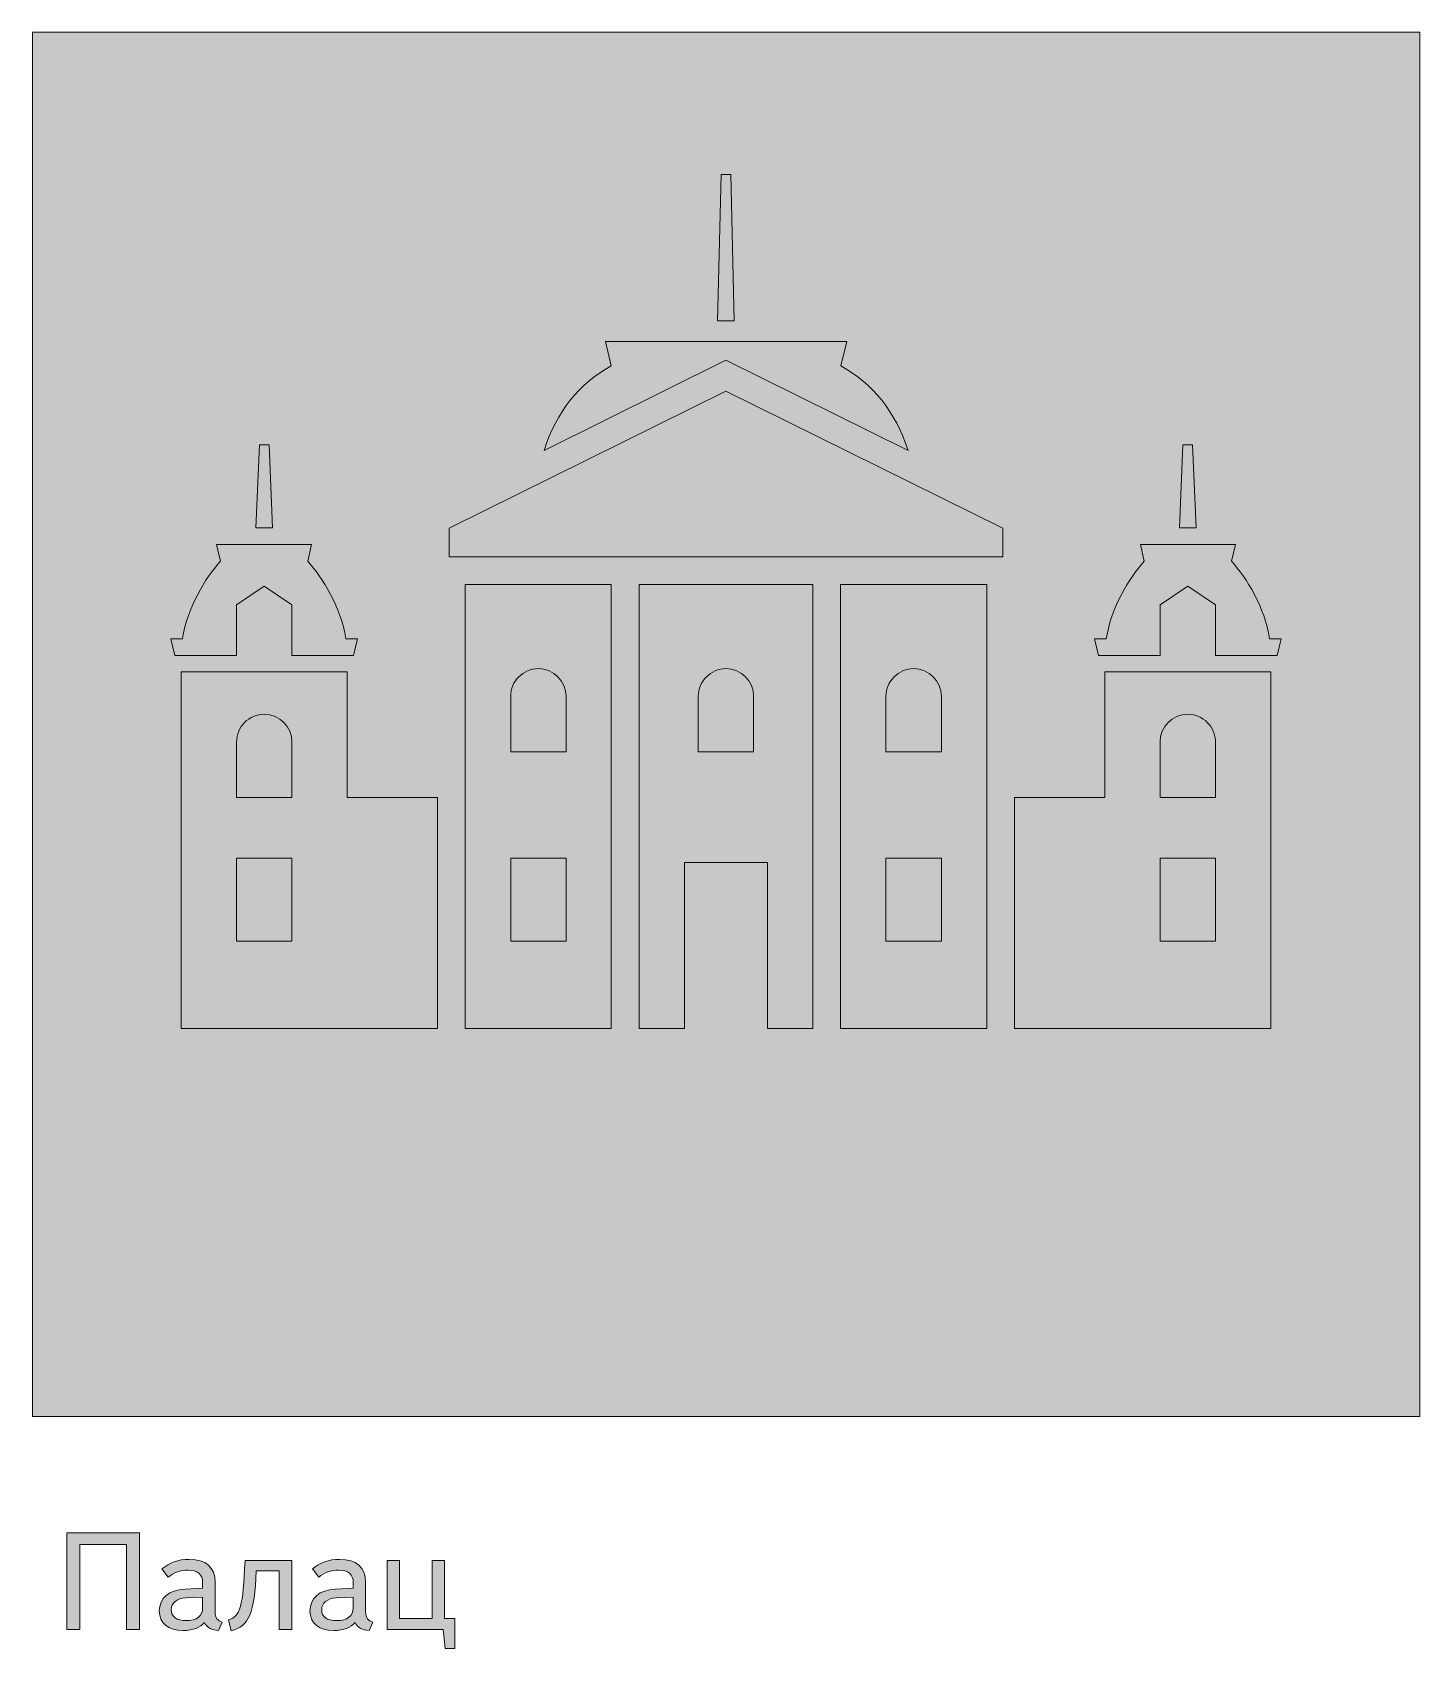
# Model space of a CAD drawing. Header units: millimetres. Extents: x -1334 to 1514, y -1037 to 10.
# Drawn here: x 453.6 to 553.8, y -278.8 to -162 of the extents above; entities that cross this region are included whole.
import ezdxf

# ---------------------------------------------------------------- set-up
doc = ezdxf.new("R2010")
doc.units = ezdxf.units.MM
doc.header["$MEASUREMENT"] = 0
doc.layers.add('bg', color=7, linetype='Continuous', lineweight=0)
doc.layers.add('icons', color=7, linetype='Continuous', lineweight=0)

# ---------------------------------------------------------------- blocks, each defined once
blk = doc.blocks.new('Block_12')
at = {"layer": 'icons'}
for points in [[(503.36, -172.28), (504.05, -172.28), (504.3, -182.85), (503.1, -182.85)], [(503.7, -187.92), (483.7, -197.83), (483.7, -199.9), (523.7, -199.9), (523.7, -197.83)], [(470, -191.81), (470.7, -191.81), (470.95, -197.81), (469.75, -197.81)], [(537.4, -191.81), (536.71, -191.81), (536.46, -197.81), (537.66, -197.81)]]:
    blk.add_lwpolyline(points, close=True, dxfattribs=at)
for points, knots in [([(490.56, -192.2), (490.56, -192.2), (503.7, -185.69), (503.7, -185.69), (503.7, -185.69), (516.85, -192.2), (516.85, -192.2), (515.93, -189.39), (514.33, -187.38), (511.99, -186.1), (511.99, -186.1), (512.42, -184.33), (512.42, -184.33), (512.42, -184.33), (503.7, -184.33), (503.7, -184.33), (503.7, -184.33), (494.99, -184.33), (494.99, -184.33), (494.99, -184.33), (495.41, -186.1), (495.41, -186.1), (493.08, -187.38), (491.48, -189.39), (490.56, -192.2)], [0, 0, 0, 0, 1, 1, 1, 2, 2, 2, 3, 3, 3, 4, 4, 4, 5, 5, 5, 6, 6, 6, 7, 7, 7, 8, 8, 8, 8]), ([(476.24, -205.81), (475.88, -203.5), (474.57, -201.44), (473.49, -200.2), (473.49, -200.2), (473.77, -199.01), (473.77, -199.01), (473.77, -199.01), (472.15, -199.01), (472.15, -199.01), (472.15, -199.01), (470.34, -199.01), (470.34, -199.01), (470.34, -199.01), (468.53, -199.01), (468.53, -199.01), (468.53, -199.01), (466.9, -199.01), (466.9, -199.01), (466.9, -199.01), (467.19, -200.2), (467.19, -200.2), (466.1, -201.44), (464.8, -203.5), (464.44, -205.81), (464.44, -205.81), (463.6, -205.81), (463.6, -205.81), (463.6, -205.81), (463.89, -207.01), (463.89, -207.01), (463.89, -207.01), (467.03, -207.01), (467.03, -207.01), (467.03, -207.01), (468.34, -207.01), (468.34, -207.01), (468.34, -207.01), (468.34, -203.37), (468.34, -203.37), (468.34, -203.37), (470.34, -202.01), (470.34, -202.01), (470.34, -202.01), (472.34, -203.37), (472.34, -203.37), (472.34, -203.37), (472.34, -207.01), (472.34, -207.01), (472.34, -207.01), (473.65, -207.01), (473.65, -207.01), (473.65, -207.01), (476.79, -207.01), (476.79, -207.01), (476.79, -207.01), (477.08, -205.81), (477.08, -205.81), (477.08, -205.81), (476.24, -205.81), (476.24, -205.81)], [0, 0, 0, 0, 1, 1, 1, 2, 2, 2, 3, 3, 3, 4, 4, 4, 5, 5, 5, 6, 6, 6, 7, 7, 7, 8, 8, 8, 9, 9, 9, 10, 10, 10, 11, 11, 11, 12, 12, 12, 13, 13, 13, 14, 14, 14, 15, 15, 15, 16, 16, 16, 17, 17, 17, 18, 18, 18, 19, 19, 19, 20, 20, 20, 20]), ([(542.97, -205.81), (542.61, -203.5), (541.31, -201.44), (540.22, -200.2), (540.22, -200.2), (540.5, -199.01), (540.5, -199.01), (540.5, -199.01), (538.88, -199.01), (538.88, -199.01), (538.88, -199.01), (537.07, -199.01), (537.07, -199.01), (537.07, -199.01), (535.26, -199.01), (535.26, -199.01), (535.26, -199.01), (533.64, -199.01), (533.64, -199.01), (533.64, -199.01), (533.92, -200.2), (533.92, -200.2), (532.83, -201.44), (531.53, -203.5), (531.17, -205.81), (531.17, -205.81), (530.33, -205.81), (530.33, -205.81), (530.33, -205.81), (530.62, -207.01), (530.62, -207.01), (530.62, -207.01), (533.76, -207.01), (533.76, -207.01), (533.76, -207.01), (535.07, -207.01), (535.07, -207.01), (535.07, -207.01), (535.07, -203.37), (535.07, -203.37), (535.07, -203.37), (537.07, -202.01), (537.07, -202.01), (537.07, -202.01), (539.07, -203.37), (539.07, -203.37), (539.07, -203.37), (539.07, -207.01), (539.07, -207.01), (539.07, -207.01), (540.38, -207.01), (540.38, -207.01), (540.38, -207.01), (543.52, -207.01), (543.52, -207.01), (543.52, -207.01), (543.81, -205.81), (543.81, -205.81), (543.81, -205.81), (542.97, -205.81), (542.97, -205.81)], [0, 0, 0, 0, 1, 1, 1, 2, 2, 2, 3, 3, 3, 4, 4, 4, 5, 5, 5, 6, 6, 6, 7, 7, 7, 8, 8, 8, 9, 9, 9, 10, 10, 10, 11, 11, 11, 12, 12, 12, 13, 13, 13, 14, 14, 14, 15, 15, 15, 16, 16, 16, 17, 17, 17, 18, 18, 18, 19, 19, 19, 20, 20, 20, 20]), ([(484.87, -201.9), (484.87, -201.9), (484.87, -233.97), (484.87, -233.97), (484.87, -233.97), (495.42, -233.97), (495.42, -233.97), (495.42, -233.97), (495.42, -201.9), (495.42, -201.9), (495.42, -201.9), (484.87, -201.9), (484.87, -201.9)], [0, 0, 0, 0, 1, 1, 1, 2, 2, 2, 3, 3, 3, 4, 4, 4, 4]), ([(497.42, -201.9), (497.42, -201.9), (497.42, -233.97), (497.42, -233.97), (497.42, -233.97), (500.7, -233.97), (500.7, -233.97), (500.7, -233.97), (500.7, -221.97), (500.7, -221.97), (500.7, -221.97), (506.7, -221.97), (506.7, -221.97), (506.7, -221.97), (506.7, -233.97), (506.7, -233.97), (506.7, -233.97), (509.98, -233.97), (509.98, -233.97), (509.98, -233.97), (509.98, -201.9), (509.98, -201.9), (509.98, -201.9), (497.42, -201.9), (497.42, -201.9)], [0, 0, 0, 0, 1, 1, 1, 2, 2, 2, 3, 3, 3, 4, 4, 4, 5, 5, 5, 6, 6, 6, 7, 7, 7, 8, 8, 8, 8]), ([(511.98, -201.9), (511.98, -201.9), (511.98, -233.97), (511.98, -233.97), (511.98, -233.97), (522.54, -233.97), (522.54, -233.97), (522.54, -233.97), (522.54, -201.9), (522.54, -201.9), (522.54, -201.9), (511.98, -201.9), (511.98, -201.9)], [0, 0, 0, 0, 1, 1, 1, 2, 2, 2, 3, 3, 3, 4, 4, 4, 4]), ([(476.34, -217.27), (476.34, -217.27), (476.34, -208.21), (476.34, -208.21), (476.34, -208.21), (464.34, -208.21), (464.34, -208.21), (464.34, -208.21), (464.34, -233.97), (464.34, -233.97), (464.34, -233.97), (482.87, -233.97), (482.87, -233.97), (482.87, -233.97), (482.87, -217.27), (482.87, -217.27), (482.87, -217.27), (476.34, -217.27), (476.34, -217.27)], [0, 0, 0, 0, 1, 1, 1, 2, 2, 2, 3, 3, 3, 4, 4, 4, 5, 5, 5, 6, 6, 6, 6]), ([(492.15, -213.97), (492.15, -213.97), (488.15, -213.97), (488.15, -213.97), (488.15, -213.97), (488.15, -209.97), (488.15, -209.97), (488.15, -209.42), (488.37, -208.92), (488.73, -208.56), (489.1, -208.2), (489.6, -207.97), (490.15, -207.97), (491.25, -207.97), (492.15, -208.87), (492.15, -209.97), (492.15, -209.97), (492.15, -213.97), (492.15, -213.97)], [0, 0, 0, 0, 1, 1, 1, 2, 2, 2, 3, 3, 3, 4, 4, 4, 5, 5, 5, 6, 6, 6, 6]), ([(505.7, -213.97), (505.7, -213.97), (501.7, -213.97), (501.7, -213.97), (501.7, -213.97), (501.7, -209.97), (501.7, -209.97), (501.7, -209.42), (501.93, -208.92), (502.29, -208.56), (502.65, -208.2), (503.15, -207.97), (503.7, -207.97), (504.81, -207.97), (505.7, -208.87), (505.7, -209.97), (505.7, -209.97), (505.7, -213.97), (505.7, -213.97)], [0, 0, 0, 0, 1, 1, 1, 2, 2, 2, 3, 3, 3, 4, 4, 4, 5, 5, 5, 6, 6, 6, 6]), ([(519.26, -213.97), (519.26, -213.97), (515.26, -213.97), (515.26, -213.97), (515.26, -213.97), (515.26, -209.97), (515.26, -209.97), (515.26, -209.42), (515.48, -208.92), (515.85, -208.56), (516.21, -208.2), (516.71, -207.97), (517.26, -207.97), (518.37, -207.97), (519.26, -208.87), (519.26, -209.97), (519.26, -209.97), (519.26, -213.97), (519.26, -213.97)], [0, 0, 0, 0, 1, 1, 1, 2, 2, 2, 3, 3, 3, 4, 4, 4, 5, 5, 5, 6, 6, 6, 6]), ([(531.07, -208.21), (531.07, -208.21), (531.07, -217.27), (531.07, -217.27), (531.07, -217.27), (524.54, -217.27), (524.54, -217.27), (524.54, -217.27), (524.54, -233.97), (524.54, -233.97), (524.54, -233.97), (543.07, -233.97), (543.07, -233.97), (543.07, -233.97), (543.07, -208.21), (543.07, -208.21), (543.07, -208.21), (531.07, -208.21), (531.07, -208.21)], [0, 0, 0, 0, 1, 1, 1, 2, 2, 2, 3, 3, 3, 4, 4, 4, 5, 5, 5, 6, 6, 6, 6]), ([(472.35, -217.27), (472.35, -217.27), (468.35, -217.27), (468.35, -217.27), (468.35, -217.27), (468.35, -213.27), (468.35, -213.27), (468.35, -212.72), (468.57, -212.22), (468.93, -211.86), (469.3, -211.49), (469.8, -211.27), (470.35, -211.27), (471.45, -211.27), (472.35, -212.17), (472.35, -213.27), (472.35, -213.27), (472.35, -217.27), (472.35, -217.27)], [0, 0, 0, 0, 1, 1, 1, 2, 2, 2, 3, 3, 3, 4, 4, 4, 5, 5, 5, 6, 6, 6, 6]), ([(539.06, -217.27), (539.06, -217.27), (535.06, -217.27), (535.06, -217.27), (535.06, -217.27), (535.06, -213.27), (535.06, -213.27), (535.06, -212.17), (535.95, -211.27), (537.06, -211.27), (537.61, -211.27), (538.11, -211.49), (538.47, -211.86), (538.83, -212.22), (539.06, -212.72), (539.06, -213.27), (539.06, -213.27), (539.06, -217.27), (539.06, -217.27)], [0, 0, 0, 0, 1, 1, 1, 2, 2, 2, 3, 3, 3, 4, 4, 4, 5, 5, 5, 6, 6, 6, 6]), ([(472.35, -227.66), (472.35, -227.66), (468.35, -227.66), (468.35, -227.66), (468.35, -227.66), (468.35, -221.66), (468.35, -221.66), (468.35, -221.66), (472.35, -221.66), (472.35, -221.66), (472.35, -221.66), (472.35, -227.66), (472.35, -227.66)], [0, 0, 0, 0, 1, 1, 1, 2, 2, 2, 3, 3, 3, 4, 4, 4, 4]), ([(492.15, -227.66), (492.15, -227.66), (488.15, -227.66), (488.15, -227.66), (488.15, -227.66), (488.15, -221.66), (488.15, -221.66), (488.15, -221.66), (492.15, -221.66), (492.15, -221.66), (492.15, -221.66), (492.15, -227.66), (492.15, -227.66)], [0, 0, 0, 0, 1, 1, 1, 2, 2, 2, 3, 3, 3, 4, 4, 4, 4]), ([(519.26, -227.66), (519.26, -227.66), (515.26, -227.66), (515.26, -227.66), (515.26, -227.66), (515.26, -221.66), (515.26, -221.66), (515.26, -221.66), (519.26, -221.66), (519.26, -221.66), (519.26, -221.66), (519.26, -227.66), (519.26, -227.66)], [0, 0, 0, 0, 1, 1, 1, 2, 2, 2, 3, 3, 3, 4, 4, 4, 4]), ([(539.06, -227.66), (539.06, -227.66), (535.06, -227.66), (535.06, -227.66), (535.06, -227.66), (535.06, -221.66), (535.06, -221.66), (535.06, -221.66), (539.06, -221.66), (539.06, -221.66), (539.06, -221.66), (539.06, -227.66), (539.06, -227.66)], [0, 0, 0, 0, 1, 1, 1, 2, 2, 2, 3, 3, 3, 4, 4, 4, 4])]:
    blk.add_open_spline(points, degree=3, knots=knots, dxfattribs=at)
blk = doc.blocks.new('Block_11')
at = {"layer": 'icons'}
blk.add_blockref('Block_12', (0, 0), dxfattribs=at)
blk = doc.blocks.new('Block_10')
at = {"layer": 'icons'}
blk.add_blockref('Block_11', (0, 0), dxfattribs=at)
blk = doc.blocks.new('Block_47')
at = {"layer": 'icons', "true_color": 0x231f20, "transparency": 33554687}
h = blk.add_hatch(color=250, dxfattribs=at)
h.dxf.hatch_style = 2
edge = h.paths.add_edge_path()
edge.add_spline(control_points=[(457.02, -277.38), (457.02, -277.38), (456.08, -277.38), (456.08, -277.38), (456.08, -277.38), (456.08, -270.4), (456.08, -270.4), (456.08, -270.4), (461.34, -270.4), (461.34, -270.4), (461.34, -270.4), (461.34, -277.38), (461.34, -277.38), (461.34, -277.38), (460.39, -277.38), (460.39, -277.38), (460.39, -277.38), (460.39, -271.25), (460.39, -271.25), (460.39, -271.25), (457.02, -271.25), (457.02, -271.25), (457.02, -271.25), (457.02, -277.38), (457.02, -277.38)], knot_values=[0, 0, 0, 0, 1, 1, 1, 2, 2, 2, 3, 3, 3, 4, 4, 4, 5, 5, 5, 6, 6, 6, 7, 7, 7, 8, 8, 8, 8], degree=3, periodic=0)
h = blk.add_hatch(color=250, dxfattribs=at)
h.dxf.hatch_style = 2
edge = h.paths.add_edge_path()
edge.add_spline(control_points=[(464.71, -275.11), (464.02, -275.14), (463.63, -275.46), (463.63, -275.96), (463.63, -276.47), (464, -276.75), (464.71, -276.75), (465.47, -276.75), (465.9, -276.42), (465.9, -275.82), (465.9, -275.82), (465.9, -275.05), (465.9, -275.05), (465.9, -275.05), (464.71, -275.11), (464.71, -275.11)], knot_values=[0, 0, 0, 0, 1, 1, 1, 2, 2, 2, 3, 3, 3, 4, 4, 4, 5, 5, 5, 5], degree=3, periodic=0)
edge = h.paths.add_edge_path()
edge.add_spline(control_points=[(462.95, -273.01), (463.49, -272.56), (464.14, -272.32), (464.92, -272.32), (466.14, -272.32), (466.8, -272.9), (466.8, -273.96), (466.8, -273.96), (466.8, -276.12), (466.8, -276.12), (466.8, -276.53), (466.99, -276.79), (467.32, -276.85), (467.32, -276.85), (467.05, -277.45), (467.05, -277.45), (466.56, -277.45), (466.21, -277.25), (466.03, -276.89), (465.76, -277.24), (465.19, -277.46), (464.5, -277.46), (463.39, -277.46), (462.77, -276.93), (462.77, -276.05), (462.77, -275.12), (463.46, -274.53), (464.63, -274.47), (464.63, -274.47), (465.9, -274.4), (465.9, -274.4), (465.9, -274.4), (465.9, -273.99), (465.9, -273.99), (465.9, -273.42), (465.53, -273.1), (464.84, -273.1), (464.31, -273.1), (463.81, -273.27), (463.42, -273.61), (463.42, -273.61), (462.95, -273.01), (462.95, -273.01)], knot_values=[0, 0, 0, 0, 1, 1, 1, 2, 2, 2, 3, 3, 3, 4, 4, 4, 5, 5, 5, 6, 6, 6, 7, 7, 7, 8, 8, 8, 9, 9, 9, 10, 10, 10, 11, 11, 11, 12, 12, 12, 13, 13, 13, 14, 14, 14, 14], degree=3, periodic=0)
h = blk.add_hatch(color=250, dxfattribs=at)
h.dxf.hatch_style = 2
edge = h.paths.add_edge_path()
edge.add_spline(control_points=[(467.77, -276.7), (468.62, -276.44), (468.82, -275.75), (468.96, -272.4), (468.96, -272.4), (472.33, -272.4), (472.33, -272.4), (472.33, -272.4), (472.33, -277.38), (472.33, -277.38), (472.33, -277.38), (471.43, -277.38), (471.43, -277.38), (471.43, -277.38), (471.43, -273.16), (471.43, -273.16), (471.43, -273.16), (469.77, -273.16), (469.77, -273.16), (469.64, -276.25), (469.26, -277.14), (467.97, -277.48), (467.97, -277.48), (467.77, -276.7), (467.77, -276.7)], knot_values=[0, 0, 0, 0, 1, 1, 1, 2, 2, 2, 3, 3, 3, 4, 4, 4, 5, 5, 5, 6, 6, 6, 7, 7, 7, 8, 8, 8, 8], degree=3, periodic=0)
h = blk.add_hatch(color=250, dxfattribs=at)
h.dxf.hatch_style = 2
edge = h.paths.add_edge_path()
edge.add_spline(control_points=[(475.58, -275.11), (474.89, -275.14), (474.5, -275.46), (474.5, -275.96), (474.5, -276.47), (474.87, -276.75), (475.58, -276.75), (476.34, -276.75), (476.78, -276.42), (476.78, -275.82), (476.78, -275.82), (476.78, -275.05), (476.78, -275.05), (476.78, -275.05), (475.58, -275.11), (475.58, -275.11)], knot_values=[0, 0, 0, 0, 1, 1, 1, 2, 2, 2, 3, 3, 3, 4, 4, 4, 5, 5, 5, 5], degree=3, periodic=0)
edge = h.paths.add_edge_path()
edge.add_spline(control_points=[(473.83, -273.01), (474.36, -272.56), (475.01, -272.32), (475.79, -272.32), (477.01, -272.32), (477.67, -272.9), (477.67, -273.96), (477.67, -273.96), (477.67, -276.12), (477.67, -276.12), (477.67, -276.53), (477.86, -276.79), (478.19, -276.85), (478.19, -276.85), (477.92, -277.45), (477.92, -277.45), (477.43, -277.45), (477.08, -277.25), (476.91, -276.89), (476.64, -277.24), (476.06, -277.46), (475.37, -277.46), (474.26, -277.46), (473.65, -276.93), (473.65, -276.05), (473.65, -275.12), (474.33, -274.53), (475.5, -274.47), (475.5, -274.47), (476.78, -274.4), (476.78, -274.4), (476.78, -274.4), (476.78, -273.99), (476.78, -273.99), (476.78, -273.42), (476.4, -273.1), (475.71, -273.1), (475.18, -273.1), (474.68, -273.27), (474.29, -273.61), (474.29, -273.61), (473.83, -273.01), (473.83, -273.01)], knot_values=[0, 0, 0, 0, 1, 1, 1, 2, 2, 2, 3, 3, 3, 4, 4, 4, 5, 5, 5, 6, 6, 6, 7, 7, 7, 8, 8, 8, 9, 9, 9, 10, 10, 10, 11, 11, 11, 12, 12, 12, 13, 13, 13, 14, 14, 14, 14], degree=3, periodic=0)
h = blk.add_hatch(color=250, dxfattribs=at)
h.dxf.hatch_style = 2
edge = h.paths.add_edge_path()
edge.add_spline(control_points=[(483.42, -278.77), (483.42, -278.77), (483.27, -277.38), (483.27, -277.38), (483.27, -277.38), (479.24, -277.38), (479.24, -277.38), (479.24, -277.38), (479.24, -272.4), (479.24, -272.4), (479.24, -272.4), (480.13, -272.4), (480.13, -272.4), (480.13, -272.4), (480.13, -276.6), (480.13, -276.6), (480.13, -276.6), (482.48, -276.6), (482.48, -276.6), (482.48, -276.6), (482.48, -272.4), (482.48, -272.4), (482.48, -272.4), (483.37, -272.4), (483.37, -272.4), (483.37, -272.4), (483.37, -276.6), (483.37, -276.6), (483.37, -276.6), (484.12, -276.6), (484.12, -276.6), (484.12, -276.6), (484.12, -278.77), (484.12, -278.77), (484.12, -278.77), (483.42, -278.77), (483.42, -278.77)], knot_values=[0, 0, 0, 0, 1, 1, 1, 2, 2, 2, 3, 3, 3, 4, 4, 4, 5, 5, 5, 6, 6, 6, 7, 7, 7, 8, 8, 8, 9, 9, 9, 10, 10, 10, 11, 11, 11, 12, 12, 12, 12], degree=3, periodic=0)
at = {"layer": 'icons'}
for points, knots in [([(457.02, -277.38), (457.02, -277.38), (456.08, -277.38), (456.08, -277.38), (456.08, -277.38), (456.08, -270.4), (456.08, -270.4), (456.08, -270.4), (461.34, -270.4), (461.34, -270.4), (461.34, -270.4), (461.34, -277.38), (461.34, -277.38), (461.34, -277.38), (460.39, -277.38), (460.39, -277.38), (460.39, -277.38), (460.39, -271.25), (460.39, -271.25), (460.39, -271.25), (457.02, -271.25), (457.02, -271.25), (457.02, -271.25), (457.02, -277.38), (457.02, -277.38)], [0, 0, 0, 0, 1, 1, 1, 2, 2, 2, 3, 3, 3, 4, 4, 4, 5, 5, 5, 6, 6, 6, 7, 7, 7, 8, 8, 8, 8]), ([(462.95, -273.01), (463.49, -272.56), (464.14, -272.32), (464.92, -272.32), (466.14, -272.32), (466.8, -272.9), (466.8, -273.96), (466.8, -273.96), (466.8, -276.12), (466.8, -276.12), (466.8, -276.53), (466.99, -276.79), (467.32, -276.85), (467.32, -276.85), (467.05, -277.45), (467.05, -277.45), (466.56, -277.45), (466.21, -277.25), (466.03, -276.89), (465.76, -277.24), (465.19, -277.46), (464.5, -277.46), (463.39, -277.46), (462.77, -276.93), (462.77, -276.05), (462.77, -275.12), (463.46, -274.53), (464.63, -274.47), (464.63, -274.47), (465.9, -274.4), (465.9, -274.4), (465.9, -274.4), (465.9, -273.99), (465.9, -273.99), (465.9, -273.42), (465.53, -273.1), (464.84, -273.1), (464.31, -273.1), (463.81, -273.27), (463.42, -273.61), (463.42, -273.61), (462.95, -273.01), (462.95, -273.01)], [0, 0, 0, 0, 1, 1, 1, 2, 2, 2, 3, 3, 3, 4, 4, 4, 5, 5, 5, 6, 6, 6, 7, 7, 7, 8, 8, 8, 9, 9, 9, 10, 10, 10, 11, 11, 11, 12, 12, 12, 13, 13, 13, 14, 14, 14, 14]), ([(467.77, -276.7), (468.62, -276.44), (468.82, -275.75), (468.96, -272.4), (468.96, -272.4), (472.33, -272.4), (472.33, -272.4), (472.33, -272.4), (472.33, -277.38), (472.33, -277.38), (472.33, -277.38), (471.43, -277.38), (471.43, -277.38), (471.43, -277.38), (471.43, -273.16), (471.43, -273.16), (471.43, -273.16), (469.77, -273.16), (469.77, -273.16), (469.64, -276.25), (469.26, -277.14), (467.97, -277.48), (467.97, -277.48), (467.77, -276.7), (467.77, -276.7)], [0, 0, 0, 0, 1, 1, 1, 2, 2, 2, 3, 3, 3, 4, 4, 4, 5, 5, 5, 6, 6, 6, 7, 7, 7, 8, 8, 8, 8]), ([(473.83, -273.01), (474.36, -272.56), (475.01, -272.32), (475.79, -272.32), (477.01, -272.32), (477.67, -272.9), (477.67, -273.96), (477.67, -273.96), (477.67, -276.12), (477.67, -276.12), (477.67, -276.53), (477.86, -276.79), (478.19, -276.85), (478.19, -276.85), (477.92, -277.45), (477.92, -277.45), (477.43, -277.45), (477.08, -277.25), (476.91, -276.89), (476.64, -277.24), (476.06, -277.46), (475.37, -277.46), (474.26, -277.46), (473.65, -276.93), (473.65, -276.05), (473.65, -275.12), (474.33, -274.53), (475.5, -274.47), (475.5, -274.47), (476.78, -274.4), (476.78, -274.4), (476.78, -274.4), (476.78, -273.99), (476.78, -273.99), (476.78, -273.42), (476.4, -273.1), (475.71, -273.1), (475.18, -273.1), (474.68, -273.27), (474.29, -273.61), (474.29, -273.61), (473.83, -273.01), (473.83, -273.01)], [0, 0, 0, 0, 1, 1, 1, 2, 2, 2, 3, 3, 3, 4, 4, 4, 5, 5, 5, 6, 6, 6, 7, 7, 7, 8, 8, 8, 9, 9, 9, 10, 10, 10, 11, 11, 11, 12, 12, 12, 13, 13, 13, 14, 14, 14, 14]), ([(483.42, -278.77), (483.42, -278.77), (483.27, -277.38), (483.27, -277.38), (483.27, -277.38), (479.24, -277.38), (479.24, -277.38), (479.24, -277.38), (479.24, -272.4), (479.24, -272.4), (479.24, -272.4), (480.13, -272.4), (480.13, -272.4), (480.13, -272.4), (480.13, -276.6), (480.13, -276.6), (480.13, -276.6), (482.48, -276.6), (482.48, -276.6), (482.48, -276.6), (482.48, -272.4), (482.48, -272.4), (482.48, -272.4), (483.37, -272.4), (483.37, -272.4), (483.37, -272.4), (483.37, -276.6), (483.37, -276.6), (483.37, -276.6), (484.12, -276.6), (484.12, -276.6), (484.12, -276.6), (484.12, -278.77), (484.12, -278.77), (484.12, -278.77), (483.42, -278.77), (483.42, -278.77)], [0, 0, 0, 0, 1, 1, 1, 2, 2, 2, 3, 3, 3, 4, 4, 4, 5, 5, 5, 6, 6, 6, 7, 7, 7, 8, 8, 8, 9, 9, 9, 10, 10, 10, 11, 11, 11, 12, 12, 12, 12]), ([(464.71, -275.11), (464.02, -275.14), (463.63, -275.46), (463.63, -275.96), (463.63, -276.47), (464, -276.75), (464.71, -276.75), (465.47, -276.75), (465.9, -276.42), (465.9, -275.82), (465.9, -275.82), (465.9, -275.05), (465.9, -275.05), (465.9, -275.05), (464.71, -275.11), (464.71, -275.11)], [0, 0, 0, 0, 1, 1, 1, 2, 2, 2, 3, 3, 3, 4, 4, 4, 5, 5, 5, 5]), ([(475.58, -275.11), (474.89, -275.14), (474.5, -275.46), (474.5, -275.96), (474.5, -276.47), (474.87, -276.75), (475.58, -276.75), (476.34, -276.75), (476.78, -276.42), (476.78, -275.82), (476.78, -275.82), (476.78, -275.05), (476.78, -275.05), (476.78, -275.05), (475.58, -275.11), (475.58, -275.11)], [0, 0, 0, 0, 1, 1, 1, 2, 2, 2, 3, 3, 3, 4, 4, 4, 5, 5, 5, 5])]:
    blk.add_open_spline(points, degree=3, knots=knots, dxfattribs=at)

msp = doc.modelspace()

# ---------------------------------------------------------------- hatches: boundary and pattern name
at = {"layer": 'bg', "true_color": 0x592d2c, "transparency": 33554687}
h = msp.add_hatch(color=29, dxfattribs=at)
h.dxf.hatch_style = 2
h.paths.add_polyline_path([(553.81, -262), (453.6, -262), (453.6, -162), (553.81, -162)])

# ---------------------------------------------------------------- linework, layer by layer
at = {"layer": 'bg'}
msp.add_lwpolyline([(553.81, -262), (453.6, -262), (453.6, -162), (553.81, -162)], close=True, dxfattribs=at)

# ---------------------------------------------------------------- block references
at = {"layer": 'icons'}
for name in ['Block_10', 'Block_47']:
    msp.add_blockref(name, (0, 0), dxfattribs=at)

doc.saveas('drawing.dxf')
